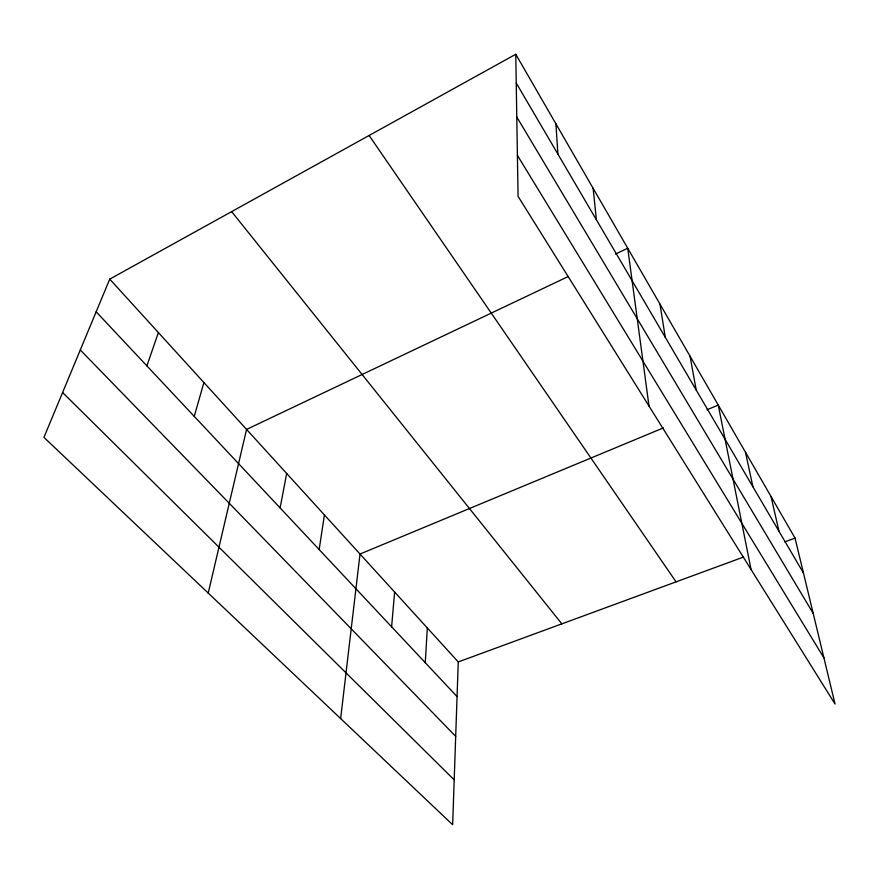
<?xml version="1.0" encoding="UTF-8"?>
<svg xmlns="http://www.w3.org/2000/svg" width="879" height="879" viewBox="0 0 879 879"><rect width="100%" height="100%" fill="white"/><g stroke="black" fill="none" stroke-linecap="round" stroke-linejoin="round"><path stroke-width="1.32" d="M109.743 279.126L458.256 661.942L452.652 824.733L43.95 437.379L109.743 279.126L515.764 54.267L795.045 538.113L835.05 704.046L518.072 196.358L515.764 54.267M425.271 662.689L427.326 627.969M391.616 626.804L394.627 592.05M340.645 718.572L360.016 554.034L663.348 427.919M319.165 549.562L324.417 514.929M280.115 507.93L286.675 473.473M208.224 593.072L246.57 429.424L567.823 276.72M194.248 416.371L203.895 382.552M146.892 365.873L158.385 332.559M615.498 254.053L627.727 248.241L649.01 406.076M707.024 409.757L718.264 405.087L751.062 569.526M458.256 661.942L743.524 557.055M784.738 541.893L795.045 538.113M62.596 392.528L454.201 779.871M80.297 349.963L455.696 736.371M96.163 311.792L457.058 696.586M231.649 211.619L561.835 623.848M369.114 135.487L676.072 581.854M517.401 155.352L823.92 657.866M516.775 116.984L813.207 613.432M516.226 83.022L803.472 573.053M771.026 496.503L779.003 531.323M745.48 452.245L752.929 486.845M690.07 356.248L696.212 390.067M659.964 304.079L665.282 337.305M593.127 188.304L596.401 219.805M555.913 123.829L557.901 154.1"/></g></svg>
